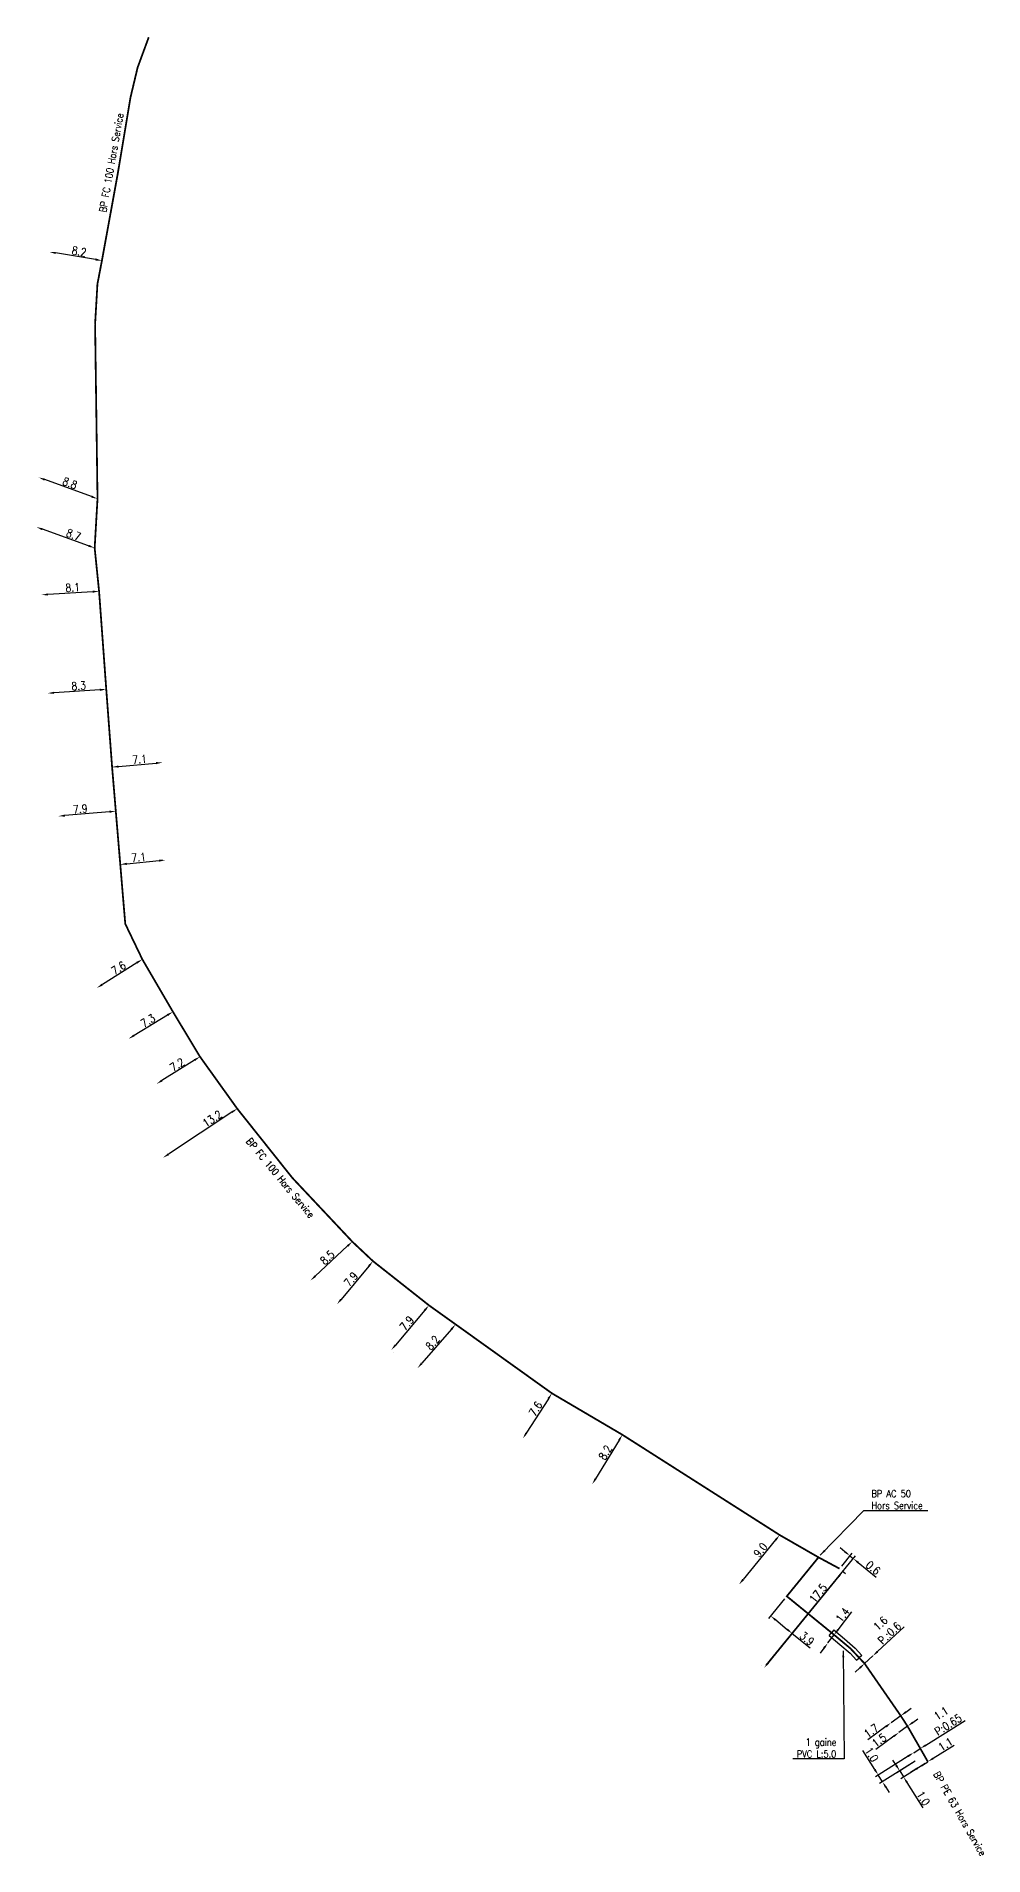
# Model space of a CAD drawing. Header units: millimetres. Extents: x 184000 to 185000, y 127000 to 128000.
# Drawn here: x 184002.4 to 184135.5, y 127471.4 to 127727.1 of the extents above; entities that cross this region are included whole.
import ezdxf
from ezdxf.enums import TextEntityAlignment as Align

# ---------------------------------------------------------------- set-up
doc = ezdxf.new("R2010")
doc.units = ezdxf.units.MM
doc.header["$PDMODE"] = 34
doc.layers.get('DEFPOINTS').update_dxf_attribs({"linetype": 'CONTINUOUS'})
doc.layers.add('L_908', color=5, linetype='CONTINUOUS')
doc.styles.get("Standard").update_dxf_attribs({"font": 'romans.shx', "width": 0.85})
doc.linetypes.add('BP_HS', pattern='A,2,-1,["G",Standard,S=0.85,R=0,X=-0.27,Y=-0.4],-1', length=4)
doc.dimstyles.get("Standard").update_dxf_attribs({"dimtxt": 1.5, "dimasz": 1.2, "dimexe": 0.625, "dimexo": 0.625, "dimgap": 0.25, "dimtad": 1, "dimdec": 1, "dimzin": 0, "dimdsep": 46, "dimtxsty": 'Standard', "dimcen": -0.5, "dimadec": 0, "dimazin": 0, "dimtfac": 1, "dimtdec": 1, "dimtmove": 0, "dimatfit": 3, "dimfxl": 0, "dimtolj": 1, "dimtzin": 0, "dimarcsym": 0})

# ---------------------------------------------------------------- blocks, each defined once
blk = doc.blocks.new('*D0')
at = {"layer": 'DEFPOINTS', "color": 0, "linetype": 'Continuous', "transparency": 16777216}
for p in [(184004.2, 127696.76), (184004.2, 127696.76), (184011.6, 127695.54)]:
    blk.add_point(p, dxfattribs=at)
at = {"layer": 'L_908', "color": 0, "linetype": 'Continuous', "lineweight": -2, "transparency": 16777216}
blk.add_line((184010.71, 127695.69), (184005.09, 127696.61), dxfattribs=at)
at = {"layer": 'L_908', "color": 0, "linetype": 'Continuous', "transparency": 16777216}
for points in [[(184005.11, 127696.76), (184005.07, 127696.47), (184004.2, 127696.76)], [(184010.74, 127695.84), (184010.69, 127695.54), (184011.6, 127695.54)]]:
    blk.add_solid(points, dxfattribs=at)
at = {"layer": 'L_908', "color": 0, "linetype": 'Continuous', "transparency": 16777216, "insert": (184008.4, 127696.83), "char_height": 1.125, "attachment_point": 5, "rotation": 350.6459}
blk.add_mtext('\\A1;8.2', dxfattribs=at)
blk = doc.blocks.new('*D1')
at = {"layer": 'DEFPOINTS', "color": 0, "linetype": 'Continuous', "transparency": 16777216}
for p in [(184013.03, 127624.35), (184020.1, 127624.99), (184020.1, 127624.99)]:
    blk.add_point(p, dxfattribs=at)
at = {"layer": 'L_908', "color": 0, "linetype": 'Continuous', "lineweight": -2, "transparency": 16777216}
blk.add_line((184013.93, 127624.43), (184019.21, 127624.91), dxfattribs=at)
at = {"layer": 'L_908', "color": 0, "linetype": 'Continuous', "transparency": 16777216}
for points in [[(184013.91, 127624.58), (184013.94, 127624.28), (184013.03, 127624.35)], [(184019.19, 127625.06), (184019.22, 127624.76), (184020.1, 127624.99)]]:
    blk.add_solid(points, dxfattribs=at)
at = {"layer": 'L_908', "color": 0, "linetype": 'Continuous', "transparency": 16777216, "insert": (184016.89, 127625.45), "char_height": 1.125, "attachment_point": 5, "rotation": 5.1132}
blk.add_mtext('\\A1;7.1', dxfattribs=at)
blk = doc.blocks.new('*D2')
at = {"layer": 'DEFPOINTS', "color": 0, "linetype": 'Continuous', "transparency": 16777216}
for p in [(184014.18, 127610.67), (184020.55, 127611.29), (184020.55, 127611.29)]:
    blk.add_point(p, dxfattribs=at)
at = {"layer": 'L_908', "color": 0, "linetype": 'Continuous', "lineweight": -2, "transparency": 16777216}
blk.add_line((184015.08, 127610.75), (184019.65, 127611.2), dxfattribs=at)
at = {"layer": 'L_908', "color": 0, "linetype": 'Continuous', "transparency": 16777216}
for points in [[(184015.06, 127610.9), (184015.09, 127610.6), (184014.18, 127610.67)], [(184019.64, 127611.35), (184019.67, 127611.05), (184020.55, 127611.29)]]:
    blk.add_solid(points, dxfattribs=at)
at = {"layer": 'L_908', "color": 0, "linetype": 'Continuous', "transparency": 16777216, "insert": (184016.76, 127611.67), "char_height": 1.125, "attachment_point": 5, "rotation": 5.5886}
blk.add_mtext('\\A1;7.1', dxfattribs=at)
blk = doc.blocks.new('*D3')
at = {"layer": 'DEFPOINTS', "color": 0, "linetype": 'Continuous', "transparency": 16777216}
for p in [(184003.98, 127634.73), (184003.98, 127634.73), (184012.21, 127635.27)]:
    blk.add_point(p, dxfattribs=at)
at = {"layer": 'L_908', "color": 0, "linetype": 'Continuous', "lineweight": -2, "transparency": 16777216}
blk.add_line((184011.31, 127635.21), (184004.87, 127634.79), dxfattribs=at)
at = {"layer": 'L_908', "color": 0, "linetype": 'Continuous', "transparency": 16777216}
for points in [[(184004.86, 127634.94), (184004.88, 127634.64), (184003.98, 127634.73)], [(184011.3, 127635.36), (184011.32, 127635.06), (184012.21, 127635.27)]]:
    blk.add_solid(points, dxfattribs=at)
at = {"layer": 'L_908', "color": 0, "linetype": 'Continuous', "transparency": 16777216, "insert": (184008.33, 127635.77), "char_height": 1.125, "attachment_point": 5, "rotation": 3.7225}
blk.add_mtext('\\A1;8.3', dxfattribs=at)
blk = doc.blocks.new('*D4')
at = {"layer": 'DEFPOINTS', "color": 0, "linetype": 'Continuous', "transparency": 16777216}
for p in [(184017.28, 127597.33), (184010.89, 127593.31), (184010.89, 127593.31)]:
    blk.add_point(p, dxfattribs=at)
at = {"layer": 'L_908', "color": 0, "linetype": 'Continuous', "lineweight": -2, "transparency": 16777216}
blk.add_line((184016.52, 127596.85), (184011.66, 127593.79), dxfattribs=at)
at = {"layer": 'L_908', "color": 0, "linetype": 'Continuous', "transparency": 16777216}
for points in [[(184016.44, 127596.98), (184016.6, 127596.73), (184017.28, 127597.33)], [(184011.58, 127593.92), (184011.74, 127593.66), (184010.89, 127593.31)]]:
    blk.add_solid(points, dxfattribs=at)
at = {"layer": 'L_908', "color": 0, "linetype": 'Continuous', "transparency": 16777216, "insert": (184013.94, 127596.11), "char_height": 1.125, "attachment_point": 5, "rotation": 32.1799}
blk.add_mtext('\\A1;7.6', dxfattribs=at)
blk = doc.blocks.new('*D5')
at = {"layer": 'DEFPOINTS', "color": 0, "linetype": 'Continuous', "transparency": 16777216}
for p in [(184021.58, 127589.96), (184015.35, 127586.16), (184015.35, 127586.16)]:
    blk.add_point(p, dxfattribs=at)
at = {"layer": 'L_908', "color": 0, "linetype": 'Continuous', "lineweight": -2, "transparency": 16777216}
blk.add_line((184020.81, 127589.49), (184016.11, 127586.63), dxfattribs=at)
at = {"layer": 'L_908', "color": 0, "linetype": 'Continuous', "transparency": 16777216}
for points in [[(184020.73, 127589.62), (184020.89, 127589.37), (184021.58, 127589.96)], [(184016.04, 127586.76), (184016.19, 127586.5), (184015.35, 127586.16)]]:
    blk.add_solid(points, dxfattribs=at)
at = {"layer": 'L_908', "color": 0, "linetype": 'Continuous', "transparency": 16777216, "insert": (184018.07, 127588.7), "char_height": 1.125, "attachment_point": 5, "rotation": 31.4081}
blk.add_mtext('\\A1;7.3', dxfattribs=at)
blk = doc.blocks.new('*D6')
at = {"layer": 'DEFPOINTS', "color": 0, "linetype": 'Continuous', "transparency": 16777216}
for p in [(184025.38, 127583.65), (184019.28, 127579.82), (184019.28, 127579.82)]:
    blk.add_point(p, dxfattribs=at)
at = {"layer": 'L_908', "color": 0, "linetype": 'Continuous', "lineweight": -2, "transparency": 16777216}
blk.add_line((184024.62, 127583.17), (184020.04, 127580.3), dxfattribs=at)
at = {"layer": 'L_908', "color": 0, "linetype": 'Continuous', "transparency": 16777216}
for points in [[(184024.54, 127583.29), (184024.7, 127583.04), (184025.38, 127583.65)], [(184019.96, 127580.42), (184020.12, 127580.17), (184019.28, 127579.82)]]:
    blk.add_solid(points, dxfattribs=at)
at = {"layer": 'L_908', "color": 0, "linetype": 'Continuous', "transparency": 16777216, "insert": (184022.18, 127582.52), "char_height": 1.125, "attachment_point": 5, "rotation": 32.1063}
blk.add_mtext('\\A1;7.2', dxfattribs=at)
blk = doc.blocks.new('*D7')
at = {"layer": 'DEFPOINTS', "color": 0, "linetype": 'Continuous', "transparency": 16777216}
for p in [(184030.62, 127576.34), (184020.19, 127569.44), (184020.19, 127569.44)]:
    blk.add_point(p, dxfattribs=at)
at = {"layer": 'L_908', "color": 0, "linetype": 'Continuous', "lineweight": -2, "transparency": 16777216}
for p, q in [((184029.86, 127575.84), (184020.94, 127569.93)), ((184030.87, 127575.95), (184030.87, 127575.95))]:
    blk.add_line(p, q, dxfattribs=at)
at = {"layer": 'L_908', "color": 0, "linetype": 'Continuous', "transparency": 16777216}
for points in [[(184029.78, 127575.97), (184029.95, 127575.72), (184030.62, 127576.34)], [(184020.86, 127570.06), (184021.03, 127569.81), (184020.19, 127569.44)]]:
    blk.add_solid(points, dxfattribs=at)
at = {"layer": 'L_908', "color": 0, "linetype": 'Continuous', "transparency": 16777216, "insert": (184027.11, 127574.92), "char_height": 1.125, "attachment_point": 5, "rotation": 33.5125}
blk.add_mtext('\\A1;13.2', dxfattribs=at)
blk = doc.blocks.new('*D8')
at = {"layer": 'DEFPOINTS', "color": 0, "linetype": 'Continuous', "transparency": 16777216}
for p in [(184046.81, 127557.63), (184040.92, 127552.19), (184040.92, 127552.19)]:
    blk.add_point(p, dxfattribs=at)
at = {"layer": 'L_908', "color": 0, "linetype": 'Continuous', "lineweight": -2, "transparency": 16777216}
for p, q in [((184046.12, 127557.04), (184041.58, 127552.8)), ((184046.49, 127557.97), (184046.46, 127558))]:
    blk.add_line(p, q, dxfattribs=at)
at = {"layer": 'L_908', "color": 0, "linetype": 'Continuous', "transparency": 16777216}
for points in [[(184046.02, 127557.15), (184046.23, 127556.93), (184046.78, 127557.66)], [(184041.48, 127552.91), (184041.68, 127552.69), (184040.92, 127552.19)]]:
    blk.add_solid(points, dxfattribs=at)
at = {"layer": 'L_908', "color": 0, "linetype": 'Continuous', "transparency": 16777216, "insert": (184043.29, 127555.42), "char_height": 1.125, "attachment_point": 5, "rotation": 43.024}
blk.add_mtext('\\A1;8.5', dxfattribs=at)
blk = doc.blocks.new('*D9')
at = {"layer": 'DEFPOINTS', "color": 0, "linetype": 'Continuous', "transparency": 16777216}
for p in [(184049.7, 127554.91), (184044.64, 127548.85), (184044.64, 127548.85)]:
    blk.add_point(p, dxfattribs=at)
at = {"layer": 'L_908', "color": 0, "linetype": 'Continuous', "lineweight": -2, "transparency": 16777216}
blk.add_line((184049.13, 127554.22), (184045.22, 127549.54), dxfattribs=at)
at = {"layer": 'L_908', "color": 0, "linetype": 'Continuous', "transparency": 16777216}
for points in [[(184049.01, 127554.32), (184049.24, 127554.12), (184049.7, 127554.91)], [(184045.1, 127549.63), (184045.33, 127549.44), (184044.64, 127548.85)]]:
    blk.add_solid(points, dxfattribs=at)
at = {"layer": 'L_908', "color": 0, "linetype": 'Continuous', "transparency": 16777216, "insert": (184046.6, 127552.36), "char_height": 1.125, "attachment_point": 5, "rotation": 50.1453}
blk.add_mtext('\\A1;7.9', dxfattribs=at)
blk = doc.blocks.new('*D10')
at = {"layer": 'DEFPOINTS', "color": 0, "linetype": 'Continuous', "transparency": 16777216}
for p in [(184057.57, 127548.7), (184052.28, 127542.43), (184052.28, 127542.43)]:
    blk.add_point(p, dxfattribs=at)
at = {"layer": 'L_908', "color": 0, "linetype": 'Continuous', "lineweight": -2, "transparency": 16777216}
for p, q in [((184056.99, 127548.01), (184052.86, 127543.12)), ((184052.64, 127542.13), (184052.64, 127542.13))]:
    blk.add_line(p, q, dxfattribs=at)
at = {"layer": 'L_908', "color": 0, "linetype": 'Continuous', "transparency": 16777216}
for points in [[(184056.87, 127548.11), (184057.1, 127547.91), (184057.57, 127548.7)], [(184052.75, 127543.21), (184052.98, 127543.02), (184052.28, 127542.43)]]:
    blk.add_solid(points, dxfattribs=at)
at = {"layer": 'L_908', "color": 0, "linetype": 'Continuous', "transparency": 16777216, "insert": (184054.46, 127546.18), "char_height": 1.125, "attachment_point": 5, "rotation": 49.8887}
blk.add_mtext('\\A1;7.9', dxfattribs=at)
blk = doc.blocks.new('*D11')
at = {"layer": 'DEFPOINTS', "color": 0, "linetype": 'Continuous', "transparency": 16777216}
for p in [(184061.32, 127546.02), (184055.97, 127539.88), (184055.97, 127539.88)]:
    blk.add_point(p, dxfattribs=at)
at = {"layer": 'L_908', "color": 0, "linetype": 'Continuous', "lineweight": -2, "transparency": 16777216}
blk.add_line((184060.73, 127545.34), (184056.56, 127540.55), dxfattribs=at)
at = {"layer": 'L_908', "color": 0, "linetype": 'Continuous', "transparency": 16777216}
for points in [[(184060.61, 127545.44), (184060.84, 127545.24), (184061.32, 127546.02)], [(184056.44, 127540.65), (184056.67, 127540.46), (184055.97, 127539.88)]]:
    blk.add_solid(points, dxfattribs=at)
at = {"layer": 'L_908', "color": 0, "linetype": 'Continuous', "transparency": 16777216, "insert": (184058.08, 127543.44), "char_height": 1.125, "attachment_point": 5, "rotation": 48.9464}
blk.add_mtext('\\A1;8.2', dxfattribs=at)
blk = doc.blocks.new('*D12')
at = {"layer": 'DEFPOINTS', "color": 0, "linetype": 'Continuous', "transparency": 16777216}
for p in [(184084.75, 127530.51), (184080.51, 127523.55), (184080.51, 127523.55)]:
    blk.add_point(p, dxfattribs=at)
at = {"layer": 'L_908', "color": 0, "linetype": 'Continuous', "lineweight": -2, "transparency": 16777216}
blk.add_line((184084.29, 127529.74), (184080.98, 127524.32), dxfattribs=at)
at = {"layer": 'L_908', "color": 0, "linetype": 'Continuous', "transparency": 16777216}
for points in [[(184084.16, 127529.82), (184084.41, 127529.67), (184084.75, 127530.51)], [(184080.85, 127524.4), (184081.11, 127524.24), (184080.51, 127523.55)]]:
    blk.add_solid(points, dxfattribs=at)
at = {"layer": 'L_908', "color": 0, "linetype": 'Continuous', "transparency": 16777216, "insert": (184082.35, 127528.01), "char_height": 1.125, "attachment_point": 5, "rotation": 58.6189}
blk.add_mtext('\\A1;8.2', dxfattribs=at)
blk = doc.blocks.new('*D13')
at = {"layer": 'DEFPOINTS', "color": 0, "linetype": 'Continuous', "transparency": 16777216}
for p in [(184106.86, 127516.42), (184101.15, 127509.46), (184101.15, 127509.46)]:
    blk.add_point(p, dxfattribs=at)
at = {"layer": 'L_908', "color": 0, "linetype": 'Continuous', "lineweight": -2, "transparency": 16777216}
blk.add_line((184106.29, 127515.72), (184101.72, 127510.16), dxfattribs=at)
at = {"layer": 'L_908', "color": 0, "linetype": 'Continuous', "transparency": 16777216}
for points in [[(184106.17, 127515.81), (184106.41, 127515.62), (184106.86, 127516.42)], [(184101.6, 127510.25), (184101.84, 127510.06), (184101.15, 127509.46)]]:
    blk.add_solid(points, dxfattribs=at)
at = {"layer": 'L_908', "color": 0, "linetype": 'Continuous', "transparency": 16777216, "insert": (184104.16, 127514.31), "char_height": 1.125, "attachment_point": 5, "rotation": 50.6004}
blk.add_mtext('\\A1;9.0', dxfattribs=at)
blk = doc.blocks.new('*D14')
at = {"layer": 'DEFPOINTS', "color": 0, "linetype": 'Continuous', "ltscale": 0.5, "transparency": 16777216}
for p in [(184013.55, 127618.15), (184005.49, 127617.45), (184005.49, 127617.45)]:
    blk.add_point(p, dxfattribs=at)
at = {"layer": 'L_908', "color": 0, "linetype": 'Continuous', "lineweight": -2, "ltscale": 0.5, "transparency": 16777216}
blk.add_line((184012.65, 127618.07), (184006.39, 127617.53), dxfattribs=at)
at = {"layer": 'L_908', "color": 0, "linetype": 'Continuous', "ltscale": 0.5, "transparency": 16777216}
for points in [[(184006.37, 127617.68), (184006.4, 127617.38), (184005.49, 127617.45)], [(184012.64, 127618.22), (184012.67, 127617.92), (184013.55, 127618.15)]]:
    blk.add_solid(points, dxfattribs=at)
at = {"layer": 'L_908', "color": 0, "linetype": 'Continuous', "ltscale": 0.5, "transparency": 16777216, "insert": (184008.56, 127618.47), "char_height": 1.125, "attachment_point": 5, "rotation": 4.9945}
blk.add_mtext('\\A1;7.9', dxfattribs=at)
blk = doc.blocks.new('*D15')
at = {"layer": 'DEFPOINTS', "color": 0, "linetype": 'Continuous', "ltscale": 0.5, "transparency": 16777216}
for p in [(184115.28, 127511.69), (184104.69, 127497.75), (184104.69, 127497.75)]:
    blk.add_point(p, dxfattribs=at)
at = {"layer": 'L_908', "color": 0, "linetype": 'Continuous', "lineweight": -2, "ltscale": 0.5, "transparency": 16777216}
for p, q in [((184115.18, 127510.62), (184105.25, 127498.45)), ((184115.64, 127511.4), (184116.11, 127511.02)), ((184104.32, 127498.05), (184104.32, 127498.05))]:
    blk.add_line(p, q, dxfattribs=at)
at = {"layer": 'L_908', "color": 0, "linetype": 'Continuous', "ltscale": 0.5, "transparency": 16777216}
for points in [[(184115.06, 127510.71), (184115.29, 127510.52), (184115.75, 127511.31)], [(184105.14, 127498.54), (184105.37, 127498.35), (184104.69, 127497.75)]]:
    blk.add_solid(points, dxfattribs=at)
at = {"layer": 'L_908', "color": 0, "linetype": 'Continuous', "ltscale": 0.5, "transparency": 16777216, "insert": (184112.27, 127508.24), "char_height": 1.125, "attachment_point": 5, "rotation": 50.8042}
blk.add_mtext('\\A1;17.5', dxfattribs=at)
blk = doc.blocks.new('*D16')
at = {"layer": 'DEFPOINTS', "color": 0, "linetype": 'Continuous', "ltscale": 0.5, "transparency": 16777216}
for p in [(184107.86, 127507.81), (184108.62, 127502.58), (184104.69, 127497.75)]:
    blk.add_point(p, dxfattribs=at)
at = {"layer": 'L_908', "color": 0, "linetype": 'Continuous', "lineweight": -2, "ltscale": 0.5, "transparency": 16777216}
for p, q in [((184107.56, 127507.45), (184105.3, 127504.68)), ((184104.98, 127498.12), (184108.92, 127502.94)), ((184106.3, 127504.48), (184107.93, 127503.15)), ((184108.62, 127502.58), (184111.13, 127500.54))]:
    blk.add_line(p, q, dxfattribs=at)
at = {"layer": 'L_908', "color": 0, "linetype": 'Continuous', "ltscale": 0.5, "transparency": 16777216}
for points in [[(184106.39, 127504.59), (184106.2, 127504.36), (184105.6, 127505.04)], [(184108.02, 127503.27), (184107.83, 127503.03), (184108.62, 127502.58)]]:
    blk.add_solid(points, dxfattribs=at)
at = {"layer": 'L_908', "color": 0, "linetype": 'Continuous', "ltscale": 0.5, "transparency": 16777216, "insert": (184110.7, 127501.86), "char_height": 1.125, "attachment_point": 5, "rotation": 320.8042}
blk.add_mtext('\\A1;3.9', dxfattribs=at)
blk = doc.blocks.new('*D17')
at = {"layer": 'DEFPOINTS', "color": 0, "linetype": 'Continuous', "ltscale": 0.5, "transparency": 16777216}
for p in [(184117.21, 127513.11), (184115.28, 127511.69), (184104.69, 127497.75)]:
    blk.add_point(p, dxfattribs=at)
at = {"layer": 'L_908', "color": 0, "linetype": 'Continuous', "lineweight": -2, "ltscale": 0.5, "transparency": 16777216}
for p, q in [((184104.98, 127498.12), (184117.5, 127513.47)), ((184116.04, 127514.05), (184115.35, 127514.62)), ((184115.58, 127512.06), (184117.04, 127513.85)), ((184116.74, 127513.49), (184117.21, 127513.11)), ((184117.9, 127512.54), (184120.44, 127510.47))]:
    blk.add_line(p, q, dxfattribs=at)
at = {"layer": 'L_908', "color": 0, "linetype": 'Continuous', "ltscale": 0.5, "transparency": 16777216}
for points in [[(184116.14, 127514.17), (184115.95, 127513.94), (184116.74, 127513.49)], [(184118, 127512.65), (184117.81, 127512.42), (184117.21, 127513.11)]]:
    blk.add_solid(points, dxfattribs=at)
at = {"layer": 'L_908', "color": 0, "linetype": 'Continuous', "ltscale": 0.5, "transparency": 16777216, "insert": (184120, 127511.8), "char_height": 1.125, "attachment_point": 5, "rotation": 320.8042}
blk.add_mtext('\\A1;0.6', dxfattribs=at)
blk = doc.blocks.new('*D18')
at = {"layer": 'DEFPOINTS', "color": 0, "linetype": 'Continuous', "ltscale": 0.5, "transparency": 16777216}
for p in [(184113.64, 127501.24), (184113.64, 127501.24), (184114.51, 127502.39)]:
    blk.add_point(p, dxfattribs=at)
at = {"layer": 'L_908', "color": 0, "linetype": 'Continuous', "lineweight": -2, "ltscale": 0.5, "transparency": 16777216}
for p, q in [((184115.06, 127503.1), (184116.99, 127505.63)), ((184113.09, 127500.53), (184112.54, 127499.81)), ((184113.64, 127501.24), (184114.51, 127502.39))]:
    blk.add_line(p, q, dxfattribs=at)
at = {"layer": 'L_908', "color": 0, "linetype": 'Continuous', "ltscale": 0.5, "transparency": 16777216}
for points in [[(184114.94, 127503.19), (184115.18, 127503.01), (184114.51, 127502.39)], [(184112.97, 127500.62), (184113.21, 127500.43), (184113.64, 127501.24)]]:
    blk.add_solid(points, dxfattribs=at)
at = {"layer": 'L_908', "color": 0, "linetype": 'Continuous', "ltscale": 0.5, "transparency": 16777216, "insert": (184115.7, 127505.18), "char_height": 1.125, "attachment_point": 5, "rotation": 52.6098}
blk.add_mtext('\\A1;1.4', dxfattribs=at)
blk = doc.blocks.new('*D19')
at = {"layer": 'DEFPOINTS', "color": 0, "linetype": 'Continuous', "ltscale": 0.5, "transparency": 16777216}
for p in [(184118.8, 127498.35), (184119.95, 127499.42), (184119.95, 127499.42)]:
    blk.add_point(p, dxfattribs=at)
at = {"layer": 'L_908', "color": 0, "linetype": 'Continuous', "lineweight": -2, "ltscale": 0.5, "transparency": 16777216}
for p, q in [((184120.61, 127500.03), (184124.35, 127503.5)), ((184118.14, 127497.74), (184117.48, 127497.13)), ((184118.8, 127498.35), (184119.95, 127499.42))]:
    blk.add_line(p, q, dxfattribs=at)
at = {"layer": 'L_908', "color": 0, "linetype": 'Continuous', "ltscale": 0.5, "transparency": 16777216}
for points in [[(184120.5, 127500.14), (184120.71, 127499.92), (184119.95, 127499.42)], [(184118.03, 127497.85), (184118.24, 127497.63), (184118.8, 127498.35)]]:
    blk.add_solid(points, dxfattribs=at)
at = {"layer": 'L_908', "color": 0, "linetype": 'Continuous', "ltscale": 0.5, "transparency": 16777216, "insert": (184121.66, 127503.31), "char_height": 1.125, "attachment_point": 5, "rotation": 42.8416}
blk.add_mtext('\\A1;1.6\\PP.:0.6', dxfattribs=at)
blk = doc.blocks.new('*D20')
at = {"layer": 'DEFPOINTS', "color": 0, "linetype": 'Continuous', "ltscale": 0.5, "transparency": 16777216}
for p in [(184122.53, 127490.03), (184122.53, 127490.03), (184123.88, 127491.01)]:
    blk.add_point(p, dxfattribs=at)
at = {"layer": 'L_908', "color": 0, "linetype": 'Continuous', "lineweight": -2, "ltscale": 0.5, "transparency": 16777216}
for p, q in [((184123.88, 127491.01), (184122.53, 127490.03)), ((184124.61, 127491.54), (184125.33, 127492.07)), ((184121.8, 127489.5), (184119.27, 127487.64))]:
    blk.add_line(p, q, dxfattribs=at)
at = {"layer": 'L_908', "color": 0, "linetype": 'Continuous', "ltscale": 0.5, "transparency": 16777216}
for points in [[(184121.72, 127489.62), (184121.89, 127489.37), (184122.53, 127490.03)], [(184124.52, 127491.66), (184124.69, 127491.42), (184123.88, 127491.01)]]:
    blk.add_solid(points, dxfattribs=at)
at = {"layer": 'L_908', "color": 0, "linetype": 'Continuous', "ltscale": 0.5, "transparency": 16777216, "insert": (184119.73, 127488.91), "char_height": 1.125, "attachment_point": 5, "rotation": 36.1549}
blk.add_mtext('\\A1;1.7', dxfattribs=at)
blk = doc.blocks.new('*D21')
at = {"layer": 'DEFPOINTS', "color": 0, "linetype": 'Continuous', "ltscale": 0.5, "transparency": 16777216}
for p in [(184123.63, 127488.67), (184123.63, 127488.67), (184124.83, 127489.54)]:
    blk.add_point(p, dxfattribs=at)
at = {"layer": 'L_908', "color": 0, "linetype": 'Continuous', "lineweight": -2, "ltscale": 0.5, "transparency": 16777216}
for p, q in [((184125.56, 127490.07), (184126.29, 127490.6)), ((184122.91, 127488.14), (184120.36, 127486.29)), ((184124.83, 127489.54), (184123.63, 127488.67))]:
    blk.add_line(p, q, dxfattribs=at)
at = {"layer": 'L_908', "color": 0, "linetype": 'Continuous', "ltscale": 0.5, "transparency": 16777216}
for points in [[(184125.47, 127490.19), (184125.65, 127489.95), (184124.83, 127489.54)], [(184122.82, 127488.26), (184122.99, 127488.02), (184123.63, 127488.67)]]:
    blk.add_solid(points, dxfattribs=at)
at = {"layer": 'L_908', "color": 0, "linetype": 'Continuous', "ltscale": 0.5, "transparency": 16777216, "insert": (184120.83, 127487.56), "char_height": 1.125, "attachment_point": 5, "rotation": 36.0202}
blk.add_mtext('\\A1;1.5', dxfattribs=at)
blk = doc.blocks.new('*D22')
at = {"layer": 'DEFPOINTS', "color": 0, "linetype": 'Continuous', "ltscale": 0.5, "transparency": 16777216}
for p in [(184126.28, 127484.86), (184123.74, 127483.25), (184127.69, 127484.56)]:
    blk.add_point(p, dxfattribs=at)
at = {"layer": 'L_908', "color": 0, "linetype": 'Continuous', "lineweight": -2, "ltscale": 0.5, "transparency": 16777216}
for p, q in [((184123.26, 127484.02), (184122.78, 127484.78)), ((184125.89, 127484.61), (184123.34, 127483.01)), ((184123.74, 127483.25), (184124.27, 127482.41)), ((184127.29, 127484.31), (184123.87, 127482.16)), ((184124.75, 127481.65), (184127, 127478.06))]:
    blk.add_line(p, q, dxfattribs=at)
at = {"layer": 'L_908', "color": 0, "linetype": 'Continuous', "ltscale": 0.5, "transparency": 16777216}
for points in [[(184123.38, 127484.1), (184123.13, 127483.94), (184123.74, 127483.25)], [(184124.87, 127481.73), (184124.62, 127481.57), (184124.27, 127482.41)]]:
    blk.add_solid(points, dxfattribs=at)
at = {"layer": 'L_908', "color": 0, "linetype": 'Continuous', "ltscale": 0.5, "transparency": 16777216, "insert": (184127.04, 127479.41), "char_height": 1.125, "attachment_point": 5, "rotation": 302.1378}
blk.add_mtext('\\A1;1.0', dxfattribs=at)
blk = doc.blocks.new('*D23')
at = {"layer": 'DEFPOINTS', "color": 0, "linetype": 'Continuous', "ltscale": 0.5, "transparency": 16777216}
for p in [(184126.78, 127483.99), (184126.78, 127483.99), (184127.69, 127484.56)]:
    blk.add_point(p, dxfattribs=at)
at = {"layer": 'L_908', "color": 0, "linetype": 'Continuous', "lineweight": -2, "ltscale": 0.5, "transparency": 16777216}
for p, q in [((184128.45, 127485.04), (184131.41, 127486.9)), ((184126.02, 127483.51), (184125.26, 127483.03)), ((184126.78, 127483.99), (184127.69, 127484.56))]:
    blk.add_line(p, q, dxfattribs=at)
at = {"layer": 'L_908', "color": 0, "linetype": 'Continuous', "ltscale": 0.5, "transparency": 16777216}
for points in [[(184128.37, 127485.16), (184128.53, 127484.91), (184127.69, 127484.56)], [(184125.94, 127483.64), (184126.1, 127483.38), (184126.78, 127483.99)]]:
    blk.add_solid(points, dxfattribs=at)
at = {"layer": 'L_908', "color": 0, "linetype": 'Continuous', "ltscale": 0.5, "transparency": 16777216, "insert": (184130.18, 127487.01), "char_height": 1.125, "attachment_point": 5, "rotation": 32.1378}
blk.add_mtext('\\A1;1.1', dxfattribs=at)
blk = doc.blocks.new('*D24')
at = {"layer": 'DEFPOINTS', "color": 0, "linetype": 'Continuous', "ltscale": 0.5, "transparency": 16777216}
for p in [(184125.7, 127485.82), (184126.28, 127484.86), (184121.31, 127481.73)]:
    blk.add_point(p, dxfattribs=at)
at = {"layer": 'L_908', "color": 0, "linetype": 'Continuous', "lineweight": -2, "ltscale": 0.5, "transparency": 16777216}
for p, q in [((184120.23, 127483.45), (184118.56, 127486.11)), ((184125.31, 127485.57), (184120.31, 127482.44)), ((184121.31, 127481.73), (184120.71, 127482.69)), ((184125.89, 127484.61), (184120.91, 127481.48)), ((184121.79, 127480.97), (184122.27, 127480.21))]:
    blk.add_line(p, q, dxfattribs=at)
at = {"layer": 'L_908', "color": 0, "linetype": 'Continuous', "ltscale": 0.5, "transparency": 16777216}
for points in [[(184120.36, 127483.53), (184120.1, 127483.37), (184120.71, 127482.69)], [(184121.92, 127481.05), (184121.66, 127480.89), (184121.31, 127481.73)]]:
    blk.add_solid(points, dxfattribs=at)
at = {"layer": 'L_908', "color": 0, "linetype": 'Continuous', "ltscale": 0.5, "transparency": 16777216, "insert": (184119.79, 127485.56), "char_height": 1.125, "attachment_point": 5, "rotation": 302.1378}
blk.add_mtext('\\A1;1.0', dxfattribs=at)
blk = doc.blocks.new('*D25')
at = {"layer": 'DEFPOINTS', "color": 0, "linetype": 'Continuous', "ltscale": 0.5, "transparency": 16777216}
for p in [(184125.7, 127485.82), (184125.7, 127485.82), (184126.63, 127486.41)]:
    blk.add_point(p, dxfattribs=at)
at = {"layer": 'L_908', "color": 0, "linetype": 'Continuous', "lineweight": -2, "ltscale": 0.5, "transparency": 16777216}
for p, q in [((184127.4, 127486.89), (184132.92, 127490.36)), ((184124.94, 127485.35), (184124.18, 127484.87)), ((184125.7, 127485.82), (184126.63, 127486.41))]:
    blk.add_line(p, q, dxfattribs=at)
at = {"layer": 'L_908', "color": 0, "linetype": 'Continuous', "ltscale": 0.5, "transparency": 16777216}
for points in [[(184124.86, 127485.47), (184125.02, 127485.22), (184125.7, 127485.82)], [(184127.32, 127487.01), (184127.48, 127486.76), (184126.63, 127486.41)]]:
    blk.add_solid(points, dxfattribs=at)
at = {"layer": 'L_908', "color": 0, "linetype": 'Continuous', "ltscale": 0.5, "transparency": 16777216, "insert": (184130.05, 127490.55), "char_height": 1.125, "attachment_point": 5, "rotation": 32.1378}
blk.add_mtext('\\A1;1.1\\PP:0.65', dxfattribs=at)
blk = doc.blocks.new('*D26')
at = {"layer": 'DEFPOINTS', "color": 0, "linetype": 'Continuous', "ltscale": 0.5, "transparency": 16777216}
for p in [(184002.39, 127658.08), (184002.39, 127658.08), (184010.58, 127655.15)]:
    blk.add_point(p, dxfattribs=at)
at = {"layer": 'L_908', "color": 0, "linetype": 'Continuous', "lineweight": -2, "ltscale": 0.5, "transparency": 16777216}
blk.add_line((184009.73, 127655.46), (184003.24, 127657.78), dxfattribs=at)
at = {"layer": 'L_908', "color": 0, "linetype": 'Continuous', "ltscale": 0.5, "transparency": 16777216}
for points in [[(184003.29, 127657.92), (184003.19, 127657.64), (184002.39, 127658.08)], [(184009.78, 127655.6), (184009.68, 127655.32), (184010.58, 127655.15)]]:
    blk.add_solid(points, dxfattribs=at)
at = {"layer": 'L_908', "color": 0, "linetype": 'Continuous', "ltscale": 0.5, "transparency": 16777216, "insert": (184007.62, 127657.01), "char_height": 1.125, "attachment_point": 5, "rotation": 340.3345}
blk.add_mtext('\\A1;8.7', dxfattribs=at)
blk = doc.blocks.new('*D27')
at = {"layer": 'DEFPOINTS', "color": 0, "linetype": 'Continuous', "ltscale": 0.5, "transparency": 16777216}
for p in [(184002.71, 127665.06), (184002.71, 127665.06), (184010.98, 127662.06)]:
    blk.add_point(p, dxfattribs=at)
at = {"layer": 'L_908', "color": 0, "linetype": 'Continuous', "lineweight": -2, "ltscale": 0.5, "transparency": 16777216}
blk.add_line((184010.14, 127662.37), (184003.56, 127664.75), dxfattribs=at)
at = {"layer": 'L_908', "color": 0, "linetype": 'Continuous', "ltscale": 0.5, "transparency": 16777216}
for points in [[(184003.61, 127664.89), (184003.5, 127664.61), (184002.71, 127665.06)], [(184010.19, 127662.51), (184010.09, 127662.22), (184010.98, 127662.06)]]:
    blk.add_solid(points, dxfattribs=at)
at = {"layer": 'L_908', "color": 0, "linetype": 'Continuous', "ltscale": 0.5, "transparency": 16777216, "insert": (184007.1, 127664.26), "char_height": 1.125, "attachment_point": 5, "rotation": 340.0933}
blk.add_mtext('\\A1;8.8', dxfattribs=at)
blk = doc.blocks.new('*D28')
at = {"layer": 'DEFPOINTS', "color": 0, "linetype": 'Continuous', "ltscale": 0.5, "transparency": 16777216}
for p in [(184003.12, 127648.56), (184003.12, 127648.56), (184011.2, 127649.06)]:
    blk.add_point(p, dxfattribs=at)
at = {"layer": 'L_908', "color": 0, "linetype": 'Continuous', "lineweight": -2, "ltscale": 0.5, "transparency": 16777216}
blk.add_line((184010.3, 127649), (184004.02, 127648.61), dxfattribs=at)
at = {"layer": 'L_908', "color": 0, "linetype": 'Continuous', "ltscale": 0.5, "transparency": 16777216}
for points in [[(184004.01, 127648.76), (184004.03, 127648.46), (184003.12, 127648.56)], [(184010.3, 127649.15), (184010.31, 127648.85), (184011.2, 127649.06)]]:
    blk.add_solid(points, dxfattribs=at)
at = {"layer": 'L_908', "color": 0, "linetype": 'Continuous', "ltscale": 0.5, "transparency": 16777216, "insert": (184007.49, 127649.58), "char_height": 1.125, "attachment_point": 5, "rotation": 3.5452}
blk.add_mtext('\\A1;8.1', dxfattribs=at)
blk = doc.blocks.new('*D47')
at = {"layer": 'DEFPOINTS', "color": 0, "linetype": 'Continuous', "transparency": 16777216}
for p in [(184074.84, 127536.34), (184070.76, 127529.98), (184070.76, 127529.98)]:
    blk.add_point(p, dxfattribs=at)
at = {"layer": 'L_908', "color": 0, "linetype": 'Continuous', "lineweight": -2, "transparency": 16777216}
blk.add_line((184074.35, 127535.58), (184071.25, 127530.74), dxfattribs=at)
at = {"layer": 'L_908', "color": 0, "linetype": 'Continuous', "transparency": 16777216}
for points in [[(184074.23, 127535.66), (184074.48, 127535.5), (184074.84, 127536.34)], [(184071.12, 127530.82), (184071.37, 127530.66), (184070.76, 127529.98)]]:
    blk.add_solid(points, dxfattribs=at)
at = {"layer": 'L_908', "color": 0, "linetype": 'Continuous', "transparency": 16777216, "insert": (184072.55, 127534.16), "char_height": 1.125, "attachment_point": 5, "rotation": 57.2991}
blk.add_mtext('\\A1;7.6', dxfattribs=at)

msp = doc.modelspace()

# ---------------------------------------------------------------- linework, layer by layer
at = {"layer": 'L_908', "color": 7, "linetype": 'CONTINUOUS'}
for p, q in [((184113.82, 127502.3), (184114.14, 127502.69)), ((184114.46, 127503.07), (184114.14, 127502.69)), ((184114.46, 127503.07), (184115.98, 127501.81)), ((184113.82, 127502.3), (184115.33, 127501.05)), ((184115.33, 127501.05), (184116.76, 127499.8)), ((184115.98, 127501.81), (184117.46, 127500.52)), ((184117.46, 127500.52), (184118.41, 127499.5)), ((184116.76, 127499.8), (184117.68, 127498.82)), ((184117.68, 127498.82), (184118.04, 127499.16)), ((184118.41, 127499.5), (184118.04, 127499.16))]:
    msp.add_line(p, q, dxfattribs=at)
at = {"layer": 'L_908', "linetype": 'BP_HS', "ltscale": 0.5, "const_width": 0.25, "flags": 128}
for points in [[(184010.64, 127686.6), (184010.97, 127692.26), (184011.6, 127695.54), (184013.82, 127707.72), (184015.61, 127718.45), (184016.62, 127722.69), (184018.18, 127726.93)], [(184115.28, 127511.69), (184112.32, 127513.28), (184106.86, 127516.42), (184084.75, 127530.51), (184074.84, 127536.34), (184061.32, 127546.02), (184057.57, 127548.7), (184049.7, 127554.91), (184046.81, 127557.63), (184038.36, 127566.62), (184030.62, 127576.34), (184025.38, 127583.65), (184021.58, 127589.96), (184017.28, 127597.33), (184014.88, 127602.32), (184014.18, 127610.67), (184013.55, 127618.15), (184013.03, 127624.35), (184012.21, 127635.27), (184011.2, 127649.06), (184010.58, 127655.15), (184010.98, 127662.06), (184010.64, 127686.6)], [(184112.32, 127513.28), (184107.86, 127507.81), (184114.51, 127502.39), (184116.8, 127500.48), (184118.8, 127498.35), (184123.88, 127491.01), (184124.83, 127489.54), (184126.63, 127486.41), (184127.69, 127484.56)]]:
    msp.add_lwpolyline(points, dxfattribs=at)

# ---------------------------------------------------------------- texts
at = {"layer": 'L_908', "linetype": 'BP_HS', "ltscale": 0.5, "width": 0.85}
for s, rotation, p in [('BP FC 100 Hors Service', 79.9789, (184012.9, 127709.3)), ('BP FC 100 Hors Service', 309.6557, (184036.7, 127566.62)), ('BP PE 63 Hors Service', 299.8287, (184132.2, 127477.27))]:
    msp.add_text(s, height=1, rotation=rotation, dxfattribs=at).set_placement(p, align=Align.MIDDLE)
at = {"layer": 'L_908', "linetype": 'Continuous', "char_height": 1}
for s, insert, attachment_point in [('BP AC 50\\PHors Service', (184119.75, 127521.4), 4), ('1 gaine\\PPVC L:5.0', (184114.83, 127486.47), 6)]:
    msp.add_mtext(s, dxfattribs=dict(at, insert=insert, attachment_point=attachment_point))

# ---------------------------------------------------------------- dimensions: what is measured, and where the dimension line sits
at = {"layer": 'L_908', "linetype": 'Continuous'}
for base, p1, p2, angle, text, picture, middle in [((184004.2, 127696.76), (184011.6, 127695.54), (184004.2, 127696.76), 350.6459, '8.2', '*D0', (184008.28, 127696.09)), ((184020.1, 127624.99), (184013.03, 127624.35), (184020.1, 127624.99), 185.1132, '7.1', '*D1', (184016.96, 127624.7)), ((184020.55, 127611.29), (184014.18, 127610.67), (184020.55, 127611.29), 185.5886, '7.1', '*D2', (184016.83, 127610.93)), ((184020.19, 127569.44), (184030.62, 127576.34), (184020.19, 127569.44), 33.5125, '13.2', '*D7', (184027.52, 127574.29)), ((184040.92, 127552.19), (184046.81, 127557.63), (184040.92, 127552.19), 43.024, '8.5', '*D8', (184043.8, 127554.87)), ((184052.28, 127542.43), (184057.57, 127548.7), (184052.28, 127542.43), 49.8887, '7.9', '*D10', (184055.04, 127545.7))]:
    dim = msp.add_linear_dim(base=base, p1=p1, p2=p2, angle=angle, text=text, dimstyle='Standard', override={"dimscale": 0.75, "dimatfit": 0}, dxfattribs=at)
    dim.commit()
    dim.dimension.update_dxf_attribs({"geometry": picture, "text_midpoint": middle, "dimtype": 160})
at = {"layer": 'L_908', "linetype": 'Continuous', "ltscale": 0.5}
for base, p1, p2, angle, picture, middle in [((184002.71, 127665.06), (184010.98, 127662.06), (184002.71, 127665.06), 340.0933, '*D27', (184006.85, 127663.56)), ((184002.39, 127658.08), (184010.58, 127655.15), (184002.39, 127658.08), 340.3345, '*D26', (184007.36, 127656.3)), ((184003.12, 127648.56), (184011.2, 127649.06), (184003.12, 127648.56), 3.5452, '*D28', (184007.54, 127648.83)), ((184117.21, 127513.11), (184115.28, 127511.69), (184104.69, 127497.75), 140.8042, '*D17', (184119.52, 127511.22)), ((184104.69, 127497.75), (184115.28, 127511.69), (184104.69, 127497.75), 50.8042, '*D15', (184112.85, 127507.77)), ((184108.62, 127502.58), (184107.86, 127507.81), (184104.69, 127497.75), 140.8042, '*D16', (184110.22, 127501.27)), ((184113.64, 127501.24), (184114.51, 127502.39), (184113.64, 127501.24), 52.6098, '*D18', (184116.3, 127504.72)), ((184122.53, 127490.03), (184123.88, 127491.01), (184122.53, 127490.03), 36.1549, '*D20', (184120.17, 127488.3)), ((184123.63, 127488.67), (184124.83, 127489.54), (184123.63, 127488.67), 36.0202, '*D21', (184121.27, 127486.95)), ((184126.78, 127483.99), (184127.69, 127484.56), (184126.78, 127483.99), 32.1378, '*D23', (184130.58, 127486.37)), ((184123.74, 127483.25), (184127.69, 127484.56), (184126.28, 127484.86), 302.1378, '*D22', (184126.4, 127479.01))]:
    dim = msp.add_linear_dim(base=base, p1=p1, p2=p2, angle=angle, dimstyle='Standard', override={"dimscale": 0.75}, dxfattribs=at)
    dim.commit()
    dim.dimension.update_dxf_attribs({"geometry": picture, "text_midpoint": middle, "dimtype": 160})
at = {"layer": 'L_908', "linetype": 'Continuous'}
for base, p1, p2, angle, picture, middle in [((184003.98, 127634.73), (184012.21, 127635.27), (184003.98, 127634.73), 3.7225, '*D3', (184008.38, 127635.02)), ((184010.8941, 127593.3113), (184017.2843, 127597.3323), (184010.8941, 127593.3113), 32.1799, '*D4', (184014.3406, 127595.48)), ((184015.35, 127586.16), (184021.58, 127589.96), (184015.35, 127586.16), 31.4081, '*D5', (184018.46, 127588.06)), ((184019.28, 127579.82), (184025.38, 127583.65), (184019.28, 127579.82), 32.1063, '*D6', (184022.58, 127581.89)), ((184044.64, 127548.85), (184049.7, 127554.91), (184044.64, 127548.85), 50.1453, '*D9', (184047.17, 127551.88)), ((184055.97, 127539.88), (184061.32, 127546.02), (184055.97, 127539.88), 48.9464, '*D11', (184058.64, 127542.95)), ((184070.76, 127529.98), (184074.84, 127536.34), (184070.76, 127529.98), 57.2991, '*D47', (184073.18, 127533.76)), ((184080.511, 127523.554), (184084.7549, 127530.5118), (184080.511, 127523.554), 58.6189, '*D12', (184082.9915, 127527.6207)), ((184101.15, 127509.46), (184106.86, 127516.42), (184101.15, 127509.46), 50.6004, '*D13', (184104.74, 127513.83))]:
    dim = msp.add_linear_dim(base=base, p1=p1, p2=p2, angle=angle, dimstyle='Standard', override={"dimscale": 0.75, "dimatfit": 0}, dxfattribs=at)
    dim.commit()
    dim.dimension.update_dxf_attribs({"geometry": picture, "text_midpoint": middle, "dimtype": 160})
at = {"layer": 'L_908', "linetype": 'Continuous', "ltscale": 0.5}
for base, p1, p2, angle, text, picture, middle in [((184005.49, 127617.45), (184013.55, 127618.15), (184005.49, 127617.45), 4.9945, '7.9', '*D14', (184008.63, 127617.72)), ((184119.95, 127499.42), (184118.8, 127498.35), (184119.95, 127499.42), 222.8416, '<>\\PP.:0.6', '*D19', (184122.81, 127502.07)), ((184125.7, 127485.82), (184126.63, 127486.41), (184125.7, 127485.82), 32.1378, '<>\\PP:0.65', '*D25', (184130.95, 127489.12)), ((184121.31, 127481.73), (184125.7, 127485.82), (184126.28, 127484.86), 122.1378, '1.0', '*D24', (184119.16, 127485.16))]:
    dim = msp.add_linear_dim(base=base, p1=p1, p2=p2, angle=angle, text=text, dimstyle='Standard', override={"dimscale": 0.75}, dxfattribs=at)
    dim.commit()
    dim.dimension.update_dxf_attribs({"geometry": picture, "text_midpoint": middle, "dimtype": 160})

# ---------------------------------------------------------------- leaders
at = {"layer": 'L_908', "linetype": 'Continuous', "annotation_type": 0, "has_hookline": 1}
for points, hookline_direction, text_width in [([(184112.57, 127513.59), (184118.67, 127519.88), (184119.57, 127519.88)], 0, 7.93), ([(184115.79, 127500.13), (184115.92, 127484.95), (184115.02, 127484.95)], 1, 6.11)]:
    msp.add_leader(points, dimstyle='Standard', override={"dimscale": 0.75}, dxfattribs=dict(at, hookline_direction=hookline_direction, text_width=text_width))

doc.saveas('drawing.dxf')
